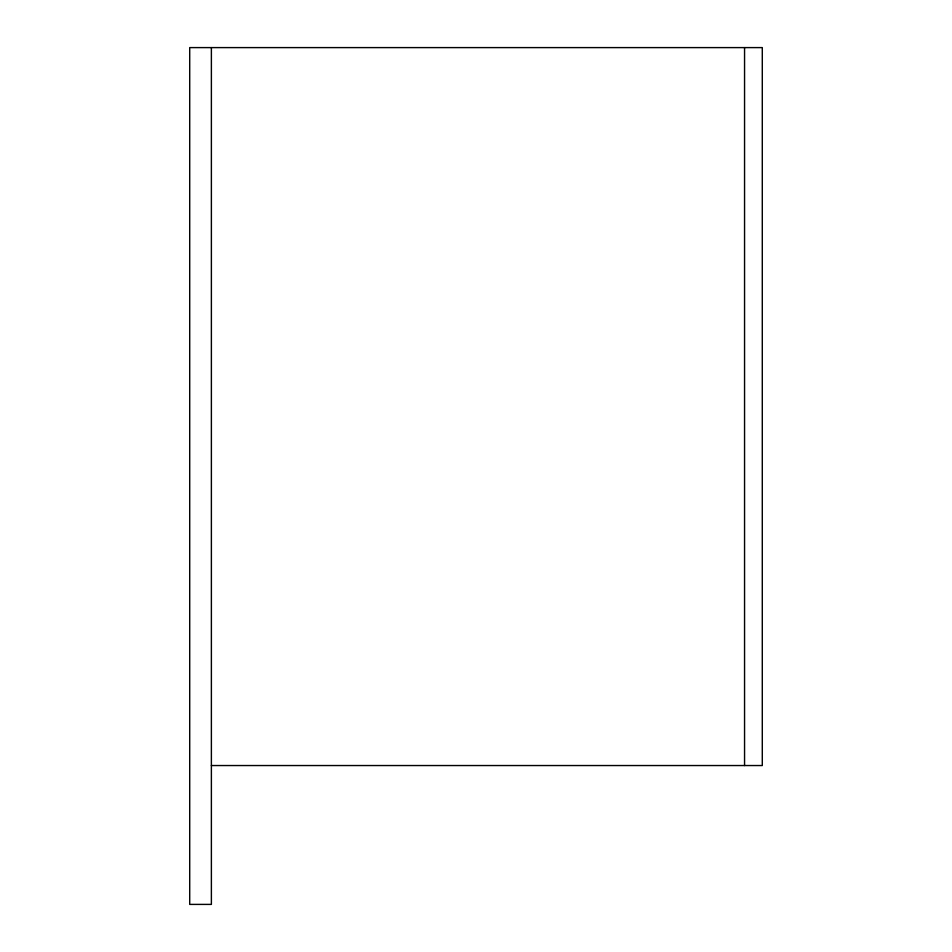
<?xml version="1.0" encoding="UTF-8"?>
<svg xmlns="http://www.w3.org/2000/svg" width="952" height="952" viewBox="0 0 952 952"><rect width="100%" height="100%" fill="white"/><g stroke="black" fill="none" stroke-linecap="round" stroke-linejoin="round"><path stroke-width="1.43" d="M211.38 765.539L762.29 765.539L762.29 47.6L189.71 47.6L189.71 904.4L211.38 904.4L211.38 47.6M744.559 47.6L744.559 765.539"/></g></svg>
